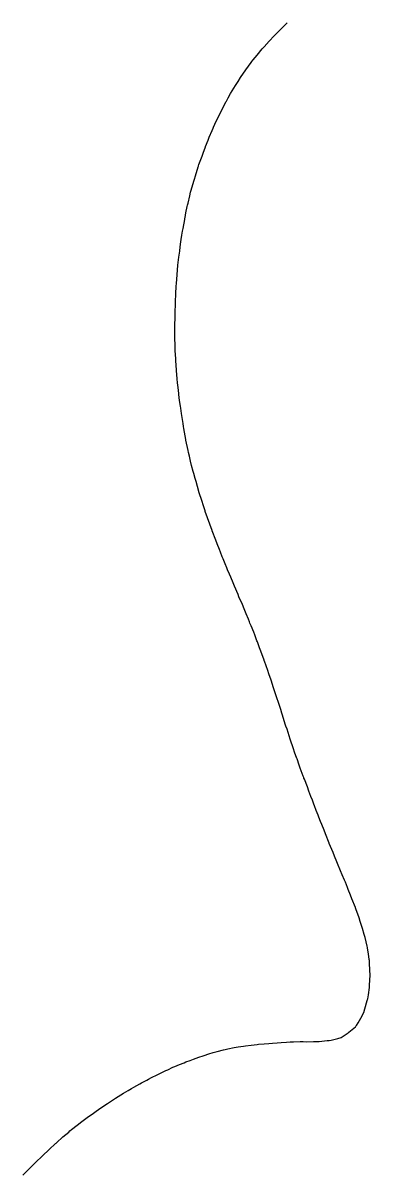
# Model space of a CAD drawing. Extents: x -717077 to -715000, y -984627 to -984000.
# Drawn here: x -716100 to -716073.4, y -984088.5 to -984000.5 of the extents above; entities that cross this region are included whole.
import ezdxf

# ---------------------------------------------------------------- set-up
doc = ezdxf.new("R2010")
doc.units = 0
doc.layers.add('buffer_B1_0_1_clip', color=7, linetype='Continuous')

msp = doc.modelspace()

# ---------------------------------------------------------------- linework, layer by layer
at = {"layer": 'buffer_B1_0_1_clip'}
msp.add_lwpolyline([(-716100.008, -984088.989), (-716099.522, -984088.5), (-716099.51, -984088.487), (-716099.497, -984088.475), (-716099.008, -984087.989), (-716098.524, -984087.527), (-716098.497, -984087.501), (-716098.497, -984087.5), (-716098.496, -984087.5), (-716097.984, -984087.013), (-716097.497, -984086.566), (-716097.463, -984086.534), (-716097.424, -984086.5), (-716096.936, -984086.061), (-716096.497, -984085.686), (-716096.397, -984085.6), (-716096.273, -984085.5), (-716095.845, -984085.152), (-716095.497, -984084.884), (-716095.279, -984084.718), (-716094.974, -984084.5), (-716094.699, -984084.298), (-716094.497, -984084.156), (-716094.11, -984083.887), (-716093.528, -984083.5), (-716093.51, -984083.487), (-716093.497, -984083.479), (-716093.438, -984083.44), (-716092.907, -984083.089), (-716092.497, -984082.83), (-716092.293, -984082.704), (-716091.942, -984082.5), (-716091.665, -984082.332), (-716091.497, -984082.234), (-716091.025, -984081.972), (-716090.905, -984081.908), (-716090.497, -984081.686), (-716090.375, -984081.622), (-716090.129, -984081.5), (-716089.713, -984081.284), (-716089.497, -984081.176), (-716089.037, -984080.959), (-716088.89, -984080.893), (-716088.497, -984080.712), (-716088.348, -984080.649), (-716087.98, -984080.5), (-716087.642, -984080.355), (-716087.497, -984080.295), (-716087.174, -984080.177), (-716086.916, -984080.081), (-716086.497, -984079.929), (-716086.175, -984079.822), (-716085.655, -984079.658), (-716085.497, -984079.607), (-716085.414, -984079.583), (-716085.089, -984079.5), (-716084.626, -984079.371), (-716084.497, -984079.336), (-716084.293, -984079.296), (-716083.798, -984079.199), (-716083.497, -984079.138), (-716083.078, -984079.08), (-716082.934, -984079.063), (-716082.497, -984079), (-716082.042, -984078.955), (-716081.94, -984078.943), (-716081.497, -984078.897), (-716081.124, -984078.872), (-716080.844, -984078.846), (-716080.497, -984078.822), (-716080.188, -984078.809), (-716079.776, -984078.779), (-716079.497, -984078.767), (-716079.231, -984078.765), (-716078.737, -984078.739), (-716078.497, -984078.738), (-716078.254, -984078.742), (-716077.714, -984078.717), (-716077.497, -984078.721), (-716077.278, -984078.719), (-716076.656, -984078.658), (-716076.497, -984078.656), (-716076.362, -984078.635), (-716075.846, -984078.5), (-716075.585, -984078.412), (-716075.497, -984078.37), (-716075.059, -984078.061), (-716074.985, -984078.011), (-716074.497, -984077.604), (-716074.447, -984077.55), (-716074.407, -984077.5), (-716074.289, -984077.292), (-716074.072, -984076.925), (-716073.857, -984076.5), (-716073.765, -984076.232), (-716073.582, -984075.585), (-716073.556, -984075.5), (-716073.546, -984075.451), (-716073.497, -984075.132), (-716073.417, -984074.579), (-716073.408, -984074.5), (-716073.406, -984074.408), (-716073.371, -984073.626), (-716073.367, -984073.5), (-716073.376, -984073.378), (-716073.418, -984072.579), (-716073.423, -984072.5), (-716073.433, -984072.436), (-716073.497, -984072.008), (-716073.563, -984071.566), (-716073.572, -984071.5), (-716073.594, -984071.403), (-716073.75, -984070.753), (-716073.807, -984070.5), (-716073.946, -984070.051), (-716073.971, -984069.973), (-716074.114, -984069.5), (-716074.216, -984069.219), (-716074.457, -984068.54), (-716074.471, -984068.5), (-716074.479, -984068.481), (-716074.497, -984068.435), (-716074.759, -984067.762), (-716074.858, -984067.5), (-716075.043, -984067.045), (-716075.102, -984066.894), (-716075.26, -984066.5), (-716075.33, -984066.333), (-716075.497, -984065.934), (-716075.625, -984065.627), (-716075.677, -984065.5), (-716075.804, -984065.193), (-716075.917, -984064.92), (-716076.091, -984064.5), (-716076.209, -984064.212), (-716076.497, -984063.516), (-716076.502, -984063.504), (-716076.504, -984063.5), (-716076.508, -984063.488), (-716076.785, -984062.787), (-716076.9, -984062.5), (-716077.067, -984062.069), (-716077.16, -984061.837), (-716077.293, -984061.5), (-716077.349, -984061.351), (-716077.497, -984060.975), (-716077.63, -984060.633), (-716077.684, -984060.5), (-716077.797, -984060.199), (-716077.905, -984059.908), (-716078.064, -984059.5), (-716078.18, -984059.182), (-716078.41, -984058.587), (-716078.443, -984058.5), (-716078.457, -984058.459), (-716078.497, -984058.349), (-716078.722, -984057.724), (-716078.808, -984057.5), (-716078.974, -984057.023), (-716078.986, -984056.988), (-716079.16, -984056.5), (-716079.242, -984056.244), (-716079.497, -984055.5), (-716079.497, -984055.5), (-716079.497, -984055.499), (-716079.497, -984055.499), (-716079.741, -984054.744), (-716079.826, -984054.5), (-716079.974, -984054.022), (-716079.985, -984053.987), (-716080.144, -984053.5), (-716080.227, -984053.229), (-716080.455, -984052.541), (-716080.469, -984052.5), (-716080.475, -984052.478), (-716080.497, -984052.41), (-716080.717, -984051.719), (-716080.793, -984051.5), (-716080.942, -984051.055), (-716080.969, -984050.971), (-716081.131, -984050.5), (-716081.221, -984050.224), (-716081.468, -984049.529), (-716081.483, -984049.485), (-716081.497, -984049.447), (-716081.746, -984048.748), (-716081.84, -984048.5), (-716082.018, -984048.021), (-716082.046, -984047.951), (-716082.219, -984047.5), (-716082.298, -984047.3), (-716082.497, -984046.812), (-716082.585, -984046.587), (-716082.621, -984046.5), (-716082.705, -984046.292), (-716082.871, -984045.874), (-716083.027, -984045.5), (-716083.166, -984045.169), (-716083.427, -984044.57), (-716083.457, -984044.5), (-716083.469, -984044.472), (-716083.497, -984044.408), (-716083.763, -984043.765), (-716083.877, -984043.5), (-716084.06, -984043.063), (-716084.154, -984042.842), (-716084.3, -984042.5), (-716084.358, -984042.36), (-716084.497, -984042.031), (-716084.65, -984041.652), (-716084.712, -984041.5), (-716084.852, -984041.144), (-716084.934, -984040.937), (-716085.106, -984040.5), (-716085.215, -984040.217), (-716085.487, -984039.51), (-716085.491, -984039.5), (-716085.492, -984039.495), (-716085.497, -984039.482), (-716085.85, -984038.5), (-716086.012, -984038.014), (-716086.027, -984037.969), (-716086.185, -984037.499), (-716086.26, -984037.262), (-716086.497, -984036.523), (-716086.503, -984036.505), (-716086.504, -984036.499), (-716086.507, -984036.49), (-716086.723, -984035.725), (-716086.789, -984035.499), (-716086.897, -984035.1), (-716086.939, -984034.942), (-716087.059, -984034.499), (-716087.143, -984034.146), (-716087.235, -984033.761), (-716087.298, -984033.499), (-716087.332, -984033.334), (-716087.497, -984032.543), (-716087.504, -984032.507), (-716087.506, -984032.499), (-716087.508, -984032.489), (-716087.656, -984031.659), (-716087.686, -984031.499), (-716087.722, -984031.274), (-716087.795, -984030.798), (-716087.844, -984030.499), (-716087.899, -984030.097), (-716087.922, -984029.924), (-716087.981, -984029.499), (-716088.035, -984029.038), (-716088.047, -984028.949), (-716088.102, -984028.499), (-716088.134, -984028.137), (-716088.167, -984027.829), (-716088.198, -984027.499), (-716088.216, -984027.219), (-716088.254, -984026.743), (-716088.27, -984026.499), (-716088.281, -984026.283), (-716088.32, -984025.677), (-716088.329, -984025.499), (-716088.331, -984025.333), (-716088.352, -984024.644), (-716088.354, -984024.499), (-716088.351, -984024.354), (-716088.346, -984023.65), (-716088.344, -984023.499), (-716088.337, -984023.34), (-716088.32, -984022.677), (-716088.313, -984022.499), (-716088.306, -984022.308), (-716088.292, -984021.704), (-716088.284, -984021.499), (-716088.271, -984021.273), (-716088.246, -984020.751), (-716088.23, -984020.499), (-716088.206, -984020.208), (-716088.177, -984019.82), (-716088.149, -984019.499), (-716088.108, -984019.11), (-716088.089, -984018.907), (-716088.044, -984018.499), (-716087.979, -984018.017), (-716087.973, -984017.976), (-716087.908, -984017.499), (-716087.856, -984017.141), (-716087.801, -984016.803), (-716087.755, -984016.499), (-716087.719, -984016.278), (-716087.592, -984015.595), (-716087.576, -984015.499), (-716087.564, -984015.432), (-716087.497, -984015.093), (-716087.395, -984014.601), (-716087.372, -984014.499), (-716087.332, -984014.335), (-716087.208, -984013.788), (-716087.136, -984013.499), (-716086.993, -984013.003), (-716086.99, -984012.992), (-716086.843, -984012.499), (-716086.765, -984012.232), (-716086.552, -984011.554), (-716086.535, -984011.499), (-716086.526, -984011.47), (-716086.497, -984011.384), (-716086.265, -984010.732), (-716086.177, -984010.499), (-716085.992, -984010.004), (-716085.986, -984009.988), (-716085.796, -984009.499), (-716085.712, -984009.284), (-716085.497, -984008.766), (-716085.416, -984008.58), (-716085.378, -984008.499), (-716085.269, -984008.272), (-716085.095, -984007.901), (-716084.897, -984007.499), (-716084.767, -984007.229), (-716084.497, -984006.699), (-716084.427, -984006.569), (-716084.388, -984006.499), (-716084.245, -984006.247), (-716084.067, -984005.929), (-716083.81, -984005.499), (-716083.691, -984005.305), (-716083.497, -984004.997), (-716083.299, -984004.697), (-716082.891, -984004.105), (-716082.497, -984003.541), (-716082.479, -984003.517), (-716082.465, -984003.499), (-716082.329, -984003.332), (-716082.033, -984002.963), (-716081.643, -984002.499), (-716081.497, -984002.327), (-716081.101, -984001.895), (-716080.728, -984001.499), (-716080.616, -984001.381), (-716080.497, -984001.258), (-716080.116, -984000.881), (-716079.721, -984000.499)], dxfattribs=at)

doc.saveas('drawing.dxf')
